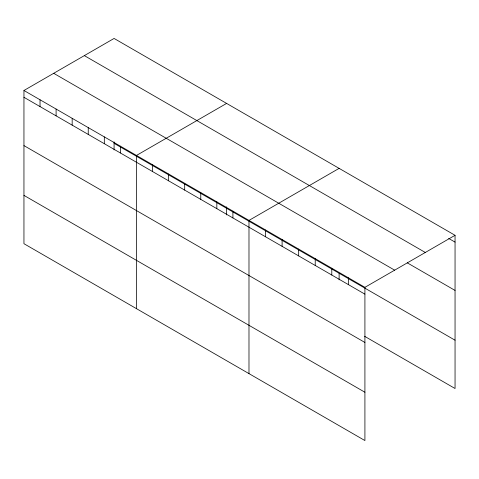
<?xml version="1.0" encoding="UTF-8"?>
<svg xmlns="http://www.w3.org/2000/svg" width="479" height="479" viewBox="0 0 479 479"><rect width="100%" height="100%" fill="white"/><g stroke="black" fill="none" stroke-linecap="round" stroke-linejoin="round"><path stroke-width="0.72" d="M23.95 90.489L364.914 287.34L364.914 440.554L23.95 243.697L23.95 90.489L114.086 38.446L455.05 235.303L455.05 388.511L364.603 336.294M226.603 103.41L136.467 155.447L136.467 308.662M339.12 168.368L248.984 220.412L248.984 373.62M364.914 287.34L455.05 235.303M448.679 238.434L455.05 242.111M84.34 55.618L425.304 252.475M407.276 262.845L455.05 290.424M53.696 73.311L394.66 270.168M114.086 143.347L455.05 340.204M23.95 97.297L364.914 294.154M23.95 145.61L364.914 342.467M23.95 195.384L364.914 392.241M348.353 277.778L348.353 284.592M339.12 273.269L339.12 279.862M331.791 268.216L331.791 275.03M315.23 258.654L315.23 265.468M298.668 249.092L298.668 255.906M282.107 239.536L282.107 246.344M265.546 229.974L265.546 236.782M232.914 211.131L232.914 217.939M226.603 206.844L226.603 214.897M216.837 201.851L216.837 208.658M200.767 192.57L200.767 199.378M184.69 183.289L184.69 190.103M168.614 174.009L168.614 180.822M152.544 164.728L152.544 171.542M120.397 146.167L120.397 152.981M114.086 141.886L114.086 149.933M104.32 136.886L104.32 143.7M88.244 127.606L88.244 134.419M72.173 118.325L72.173 125.139M56.097 109.044L56.097 115.858M40.026 99.764L40.026 106.578"/></g></svg>
